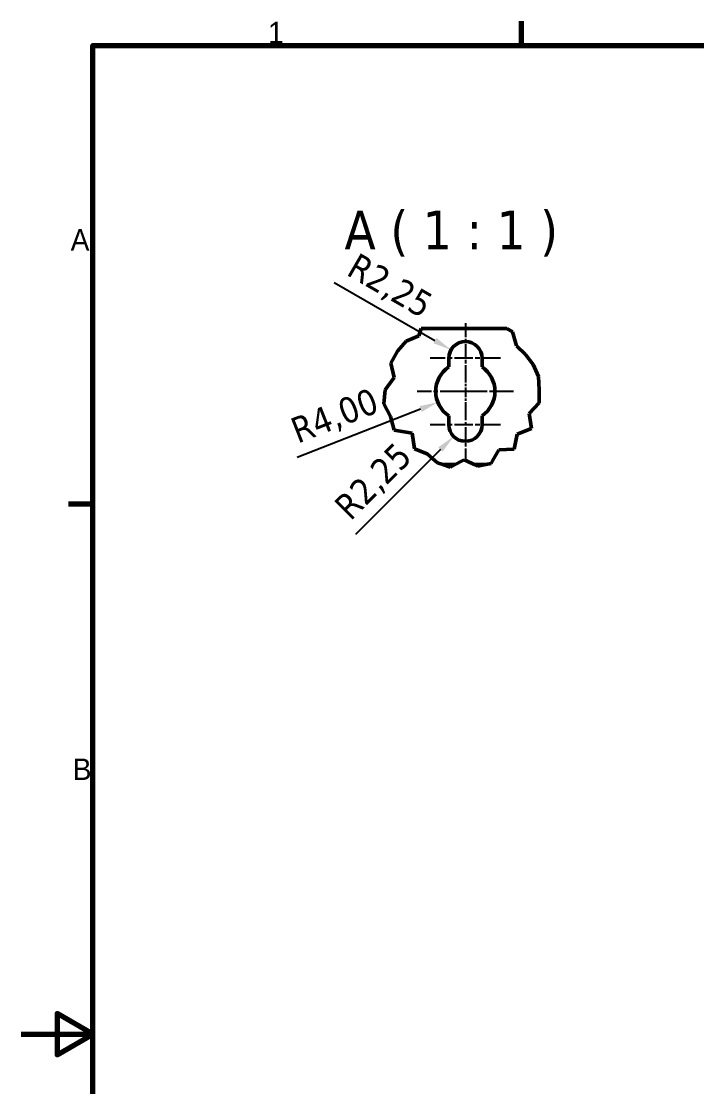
# Model space of a CAD drawing. Header units: millimetres. Extents: x 935 to 2603, y -159 to 580.
# Drawn here: x 935.2 to 1117.8, y 278.8 to 567 of the extents above; entities that cross this region are included whole.
import ezdxf

# ---------------------------------------------------------------- set-up
doc = ezdxf.new("R2010")
doc.units = ezdxf.units.MM
doc.header["$LTSCALE"] = 2
doc.linetypes.add('CHAIN', pattern=[0.3543, 0.2362, -0.0295, 0.0591, -0.0295])
for name, color, linetype, lineweight in [('경계(ISO)', 7, 'Continuous', 70), ('기호(ISO)', 7, 'Continuous', 25), ('외형선(ISO)', 7, 'Continuous', 50), ('절단선(ISO)', 7, 'Continuous', 50), ('중심 표식(ISO)', 7, 'Continuous', 25), ('치수(ISO)', 7, 'Continuous', 25)]:
    doc.layers.add(name, color=color, linetype=linetype, lineweight=lineweight)
doc.styles.add('레이블 문자 (ISO)', font='')
doc.styles.add('레이블 문자 (JIS)', font='')
doc.styles.add('주 문자 (ISO)', font='')
doc.styles.get('레이블 문자 (ISO)').set_extended_font_data('Tahoma')
doc.styles.get('레이블 문자 (JIS)').set_extended_font_data('Gulim')
doc.styles.get('주 문자 (ISO)').set_extended_font_data('Tahoma')
doc.dimstyles.new('기본값 (ISO)', dxfattribs={"dimscale": 2, "dimtxt": 3.5, "dimasz": 2.5, "dimexe": 3.175, "dimexo": 0, "dimgap": 0.762, "dimtad": 1, "dimrnd": 1e-08, "dimzin": 0, "dimtxsty": '주 문자 (ISO)', "dimcen": 0.09, "dimdle": 10, "dimclrd": 256, "dimclre": 256, "dimclrt": 256, "dimazin": 0, "dimtfac": 1.001486, "dimtmove": 0, "dimatfit": 3, "dimfxl": 1, "dimtolj": 1, "dimtzin": 0, "dimlwd": -1, "dimlwe": -1, "dimarcsym": 0})

# ---------------------------------------------------------------- blocks, each defined once
blk = doc.blocks.new('*D20')
at = {"layer": 'Defpoints', "color": 0}
for p in [(1051.38, 478.11), (1055.28, 475.86)]:
    blk.add_point(p, dxfattribs=at)
at = {"layer": '치수(ISO)'}
blk.add_line((1019.78, 496.35), (1047.05, 480.61), dxfattribs=at)
blk.add_solid([(1046.64, 479.89), (1047.47, 481.33), (1051.38, 478.11)], dxfattribs=at)
at = {"layer": '치수(ISO)', "insert": (1026.3, 504.61), "char_height": 7, "attachment_point": 1, "rotation": 330, "style": '주 문자 (ISO)'}
blk.add_mtext('\\A1;R2,25', dxfattribs=at)
blk = doc.blocks.new('*D21')
at = {"layer": 'Defpoints', "color": 0}
for p in [(1055.28, 466.86), (1047.84, 463.93)]:
    blk.add_point(p, dxfattribs=at)
at = {"layer": '치수(ISO)'}
blk.add_line((1043.18, 462.1), (1009.78, 448.95), dxfattribs=at)
blk.add_solid([(1043.49, 461.32), (1042.88, 462.87), (1047.84, 463.93)], dxfattribs=at)
at = {"layer": '치수(ISO)', "insert": (1007.39, 459.19), "char_height": 7, "attachment_point": 1, "rotation": 21.4797, "style": '주 문자 (ISO)'}
blk.add_mtext('\\A1;R4,00', dxfattribs=at)
blk = doc.blocks.new('*D22')
at = {"layer": 'Defpoints', "color": 0}
for p in [(1055.28, 457.86), (1052.1, 454.68)]:
    blk.add_point(p, dxfattribs=at)
at = {"layer": '치수(ISO)'}
blk.add_line((1048.56, 451.14), (1025.55, 428.13), dxfattribs=at)
blk.add_solid([(1049.15, 450.55), (1047.97, 451.73), (1052.1, 454.68)], dxfattribs=at)
at = {"layer": '치수(ISO)', "insert": (1019.27, 436.57), "char_height": 7, "attachment_point": 1, "rotation": 45, "style": '주 문자 (ISO)'}
blk.add_mtext('\\A1;R2,25', dxfattribs=at)
blk = doc.blocks.new('경계 Default Border')
at = {"layer": '경계(ISO)'}
for p, q in [((70, 287), (70, 290.4)), ((10, 222.75), (6.6, 222.75))]:
    blk.add_line(p, q, dxfattribs=at)
at = {"layer": '경계(ISO)', "flags": 128}
for points in [[(10, 10), (10, 287), (410, 287), (410, 10), (10, 10)], [(0, 148.5), (10, 148.5), (5, 151.39), (5, 145.61), (10, 148.5)]]:
    blk.add_lwpolyline(points, dxfattribs=at)
at = {"layer": '경계(ISO)', "char_height": 3, "attachment_point": 7, "style": '레이블 문자 (JIS)'}
for s, insert in [('1', (34.54, 287.33)), ('A', (6.91, 258.29)), ('B', (7.21, 184.12))]:
    blk.add_mtext(s, dxfattribs=dict(at, insert=insert))

msp = doc.modelspace()

# ---------------------------------------------------------------- linework, layer by layer
at = {"layer": '외형선(ISO)'}
for p, q in [((1066.525, 483.858), (1043.292, 483.858)), ((1050.78, 473.472), (1050.78, 475.858)), ((1059.78, 475.858), (1059.78, 473.472)), ((1050.78, 457.858), (1050.78, 460.243)), ((1059.78, 460.243), (1059.78, 457.858)), ((1049.16, 447.058), (1052.496, 447.058)), ((1057.66, 447.058), (1060.839, 447.058))]:
    msp.add_line(p, q, dxfattribs=at)
for centre, radius, start, end in [((1055.28, 475.858), 4.5, 0, 180), ((1055.28, 466.858), 8, 124.22887, 235.77113), ((1055.28, 466.858), 8, 304.22887, 55.77113), ((1055.28, 457.858), 4.5, 180, 0)]:
    msp.add_arc(centre, radius, start, end, dxfattribs=at)
at = {"layer": '절단선(ISO)'}
for p, q in [((1039.294, 480.463), (1042.693, 481.932)), ((1042.693, 481.932), (1043.292, 483.858)), ((1066.525, 483.858), (1068.065, 482.962)), ((1068.065, 482.962), (1069.067, 479.178)), ((1036.964, 477.711), (1039.294, 480.463)), ((1069.067, 479.178), (1071.499, 476.886)), ((1035.168, 474.528), (1036.964, 477.711)), ((1071.499, 476.886), (1073.653, 474.137)), ((1036.054, 470.66), (1035.168, 474.528)), ((1073.653, 474.137), (1075.023, 470.869)), ((1033.578, 467.329), (1036.054, 470.66)), ((1075.023, 470.869), (1075.239, 467.329)), ((1033.199, 463.494), (1033.578, 467.329)), ((1075.239, 467.329), (1075.198, 463.758)), ((1035.033, 460.081), (1033.199, 463.494)), ((1075.198, 463.758), (1072.541, 460.925)), ((1035.991, 456.385), (1035.033, 460.081)), ((1072.541, 460.925), (1073.127, 456.832)), ((1040.873, 455.52), (1035.991, 456.385)), ((1041.553, 451.367), (1040.873, 455.52)), ((1073.127, 456.832), (1069.253, 455.325)), ((1069.253, 455.325), (1068.432, 451.257)), ((1044.925, 449.971), (1041.553, 451.367)), ((1047.106, 448.058), (1044.925, 449.971)), ((1064.366, 451.014), (1062.642, 448.058)), ((1068.432, 451.257), (1064.366, 451.014)), ((1047.732, 447.508), (1047.106, 448.058)), ((1049.16, 447.058), (1047.732, 447.508)), ((1049.16, 447.058), (1051.256, 446.396)), ((1051.256, 446.396), (1052.496, 447.058)), ((1054.372, 448.058), (1052.496, 447.058)), ((1054.947, 448.364), (1054.372, 448.058)), ((1055.583, 448.058), (1054.947, 448.364)), ((1057.66, 447.058), (1055.583, 448.058)), ((1057.66, 447.058), (1058.601, 446.605)), ((1058.601, 446.605), (1060.839, 447.058)), ((1062.223, 447.338), (1060.839, 447.058)), ((1062.642, 448.058), (1062.223, 447.338))]:
    msp.add_line(p, q, dxfattribs=at)
at = {"layer": '중심 표식(ISO)', "linetype": 'CHAIN', "ltscale": 8.056153}
for p, q in [((1055.28, 485.358), (1055.28, 470.858)), ((1055.28, 462.858), (1055.28, 448.358))]:
    msp.add_line(p, q, dxfattribs=at)
at = {"layer": '중심 표식(ISO)', "linetype": 'CHAIN', "ltscale": 10.556371}
for p, q in [((1064.78, 475.858), (1045.78, 475.858)), ((1064.78, 457.858), (1045.78, 457.858))]:
    msp.add_line(p, q, dxfattribs=at)
at = {"layer": '중심 표식(ISO)', "linetype": 'CHAIN', "ltscale": 5.555937}
msp.add_line((1055.28, 471.858), (1055.28, 461.858), dxfattribs=at)
msp.add_line((1055.28, 471.858), (1055.28, 461.858), dxfattribs=at)
at = {"layer": '중심 표식(ISO)', "linetype": 'CHAIN', "ltscale": 10.000767}
for p, q in [((1060.28, 466.858), (1042.28, 466.858)), ((1068.28, 466.858), (1050.28, 466.858))]:
    msp.add_line(p, q, dxfattribs=at)

# ---------------------------------------------------------------- block references
at = {"color": 0, "xscale": 1.9312425, "yscale": 1.9312425, "zscale": 1.9312425}
msp.add_blockref('경계 Default Border', (935.236, 6.156), dxfattribs=at)

# ---------------------------------------------------------------- texts
at = {"layer": '기호(ISO)', "insert": (1022.584, 503.358), "char_height": 10.5, "attachment_point": 7, "style": '레이블 문자 (ISO)'}
msp.add_mtext('A ( 1 : 1 )', dxfattribs=at)

# ---------------------------------------------------------------- dimensions: what is measured, and where the dimension line sits
at = {"layer": '치수(ISO)'}
dim = msp.add_radius_dim(center=(1055.28, 475.858), mpoint=(1051.383, 478.108), dimstyle='기본값 (ISO)', override={"dimdec": 2, "dimlfac": 0.5, "dimcen": 0, "dimtp": 0, "dimtm": 0, "dimtdec": 2, "dimtofl": 0}, dxfattribs=at)
dim.commit()
dim.dimension.update_dxf_attribs({"geometry": '*D20', "text_midpoint": (1034.234, 494.898)})
for center, mpoint, picture, middle in [((1055.28, 466.858), (1047.836, 463.928), '*D21', (1022.159, 453.825)), ((1055.28, 457.858), (1052.098, 454.676), '*D22', (1034.916, 437.494))]:
    dim = msp.add_radius_dim(center=center, mpoint=mpoint, dimstyle='기본값 (ISO)', override={"dimdec": 2, "dimlfac": 0.5, "dimcen": 0, "dimtp": 0, "dimtm": 0, "dimtdec": 2, "dimtofl": 0}, dxfattribs=at)
    dim.commit()
    dim.dimension.update_dxf_attribs({"geometry": picture, "text_midpoint": middle, "dimtype": 164})

doc.saveas('drawing.dxf')
